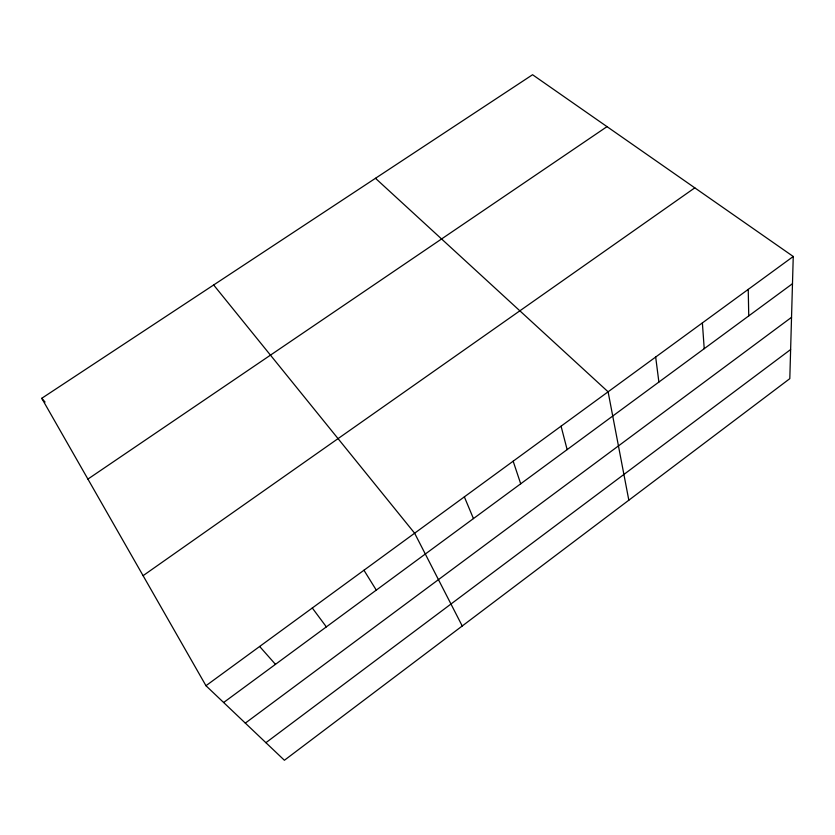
<?xml version="1.0" encoding="UTF-8"?>
<svg xmlns="http://www.w3.org/2000/svg" width="835" height="835" viewBox="0 0 835 835"><rect width="100%" height="100%" fill="white"/><g stroke="black" fill="none" stroke-linecap="round" stroke-linejoin="round"><path stroke-width="1.25" d="M793.25 256.491L789.806 378.652L284.401 760.267L205.963 685.712L41.75 398.305L532.563 74.732L793.25 256.491L205.963 685.712M265.906 742.691L790.63 349.531M245.313 723.12L791.538 317.321M223.634 702.506L792.488 283.702M143.088 575.67L694.803 187.844M87.905 479.092L607.014 126.638M375.479 178.293L608.099 391.813L628.828 500.196M41.75 398.305L45.069 402.063M259.654 646.478L275.477 664.347M213.656 284.975L414.63 533.21L462.235 625.989M312.3 607.995L326.349 626.887M363.956 570.242L376.293 590.126M464.354 496.867L473.445 518.598M513.16 461.202L520.706 483.799M561.068 426.184L567.132 449.616M655.673 357.036L658.888 382.065M702.381 322.905L704.218 348.686M748.233 289.401L748.745 315.901"/></g></svg>
